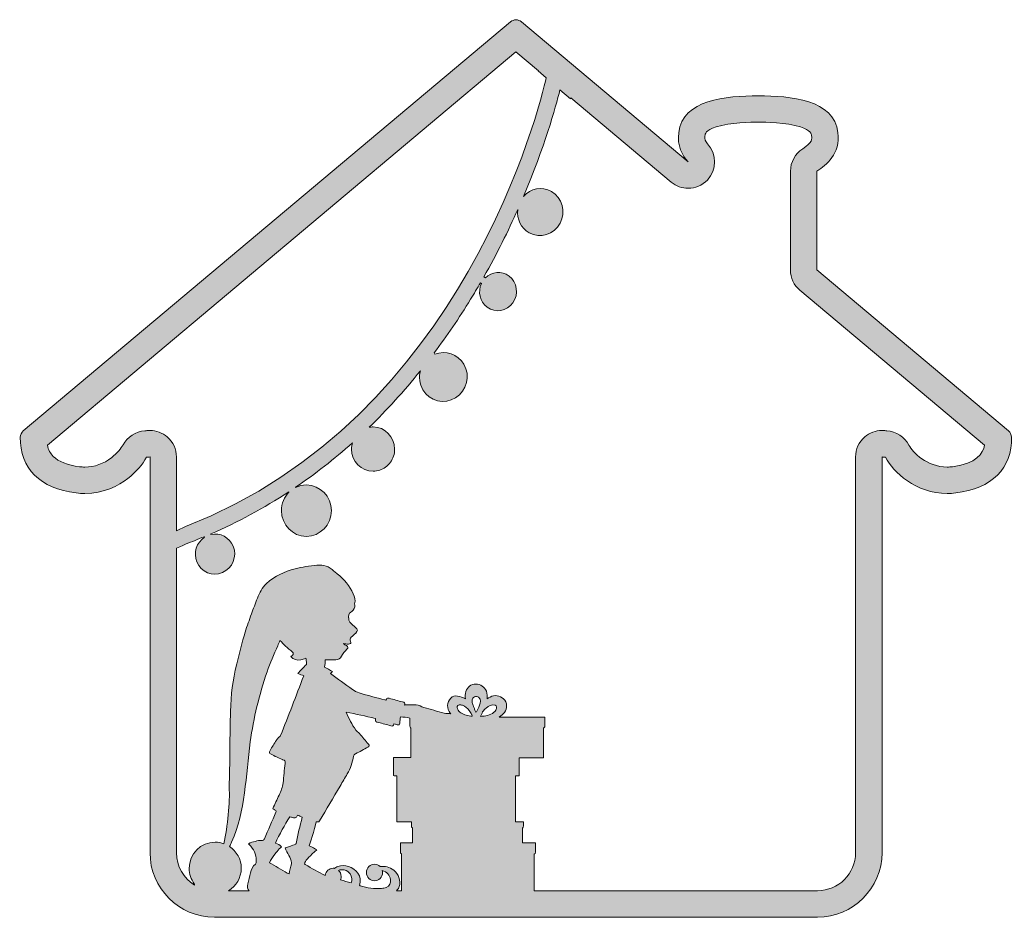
# Model space of a CAD drawing. Header units: millimetres. Extents: x -179 to 704, y -319 to -8.
# Drawn here: x 538.2 to 704.2, y -158.2 to -8.2 of the extents above; entities that cross this region are included whole.
import ezdxf

# ---------------------------------------------------------------- set-up
doc = ezdxf.new("R2010")
doc.units = ezdxf.units.MM
doc.header["$MEASUREMENT"] = 0
doc.layers.add('Layer 6', color=7, linetype='Continuous')

msp = doc.modelspace()

# ---------------------------------------------------------------- hatches: boundary and pattern name
at = {"layer": 'Layer 6'}
h = msp.add_hatch(color=4, dxfattribs=at)
h.dxf.hatch_style = 2
edge = h.paths.add_edge_path()
edge.add_spline(control_points=[(704.07, -77.97), (704.06, -77.56), (703.88, -77.18), (703.57, -76.92), (703.57, -76.92), (671.53, -50.02), (671.53, -50.02), (671.53, -50.02), (671.53, -33.5), (671.53, -33.5), (673.14, -32.47), (675.46, -30.59), (675.04, -27.07), (674.39, -21.55), (667.13, -20.91), (661.72, -20.91), (656.32, -20.91), (649.06, -21.55), (648.41, -27.07), (648.15, -29.27), (648.96, -30.84), (650, -31.95), (650, -31.95), (622.1, -8.54), (622.1, -8.54), (621.83, -8.32), (621.51, -8.21), (621.19, -8.21), (620.87, -8.21), (620.54, -8.32), (620.28, -8.54), (620.28, -8.54), (538.79, -76.92), (538.79, -76.92), (538.48, -77.18), (538.3, -77.57), (538.29, -77.98), (538.21, -83.17), (541.61, -86.57), (547.63, -87.3), (548.13, -87.36), (548.62, -87.39), (549.09, -87.39), (552.27, -87.39), (554.71, -86.08), (556.26, -84.89), (557.6, -83.86), (558.76, -82.51), (559.38, -81.34), (559.58, -81.33), (559.78, -81.3), (559.98, -81.27), (559.98, -81.27), (559.98, -147.44), (559.98, -147.44), (559.98, -153.38), (564.81, -158.21), (570.74, -158.21), (570.74, -158.21), (572.12, -158.21), (572.12, -158.21), (572.12, -158.21), (670.26, -158.21), (670.26, -158.21), (670.26, -158.21), (671.63, -158.21), (671.63, -158.21), (677.58, -158.21), (682.42, -153.38), (682.42, -147.44), (682.42, -147.44), (682.42, -81.28), (682.42, -81.28), (682.61, -81.31), (682.8, -81.33), (683, -81.34), (684.28, -83.81), (688.09, -87.39), (693.31, -87.39), (693.31, -87.39), (693.31, -87.39), (693.31, -87.39), (693.78, -87.39), (694.26, -87.36), (694.75, -87.3), (700.79, -86.57), (704.19, -83.17), (704.07, -77.97)], knot_values=[0, 0, 0, 0, 1, 1, 1, 2, 2, 2, 3, 3, 3, 4, 4, 4, 5, 5, 5, 6, 6, 6, 7, 7, 7, 8, 8, 8, 9, 9, 9, 10, 10, 10, 11, 11, 11, 12, 12, 12, 13, 13, 13, 14, 14, 14, 15, 15, 15, 16, 16, 16, 17, 17, 17, 18, 18, 18, 19, 19, 19, 20, 20, 20, 21, 21, 21, 22, 22, 22, 23, 23, 23, 24, 24, 24, 25, 25, 25, 26, 26, 26, 27, 27, 27, 28, 28, 28, 29, 29, 29, 29], degree=3, periodic=1)
edge = h.paths.add_edge_path()
edge.add_spline(control_points=[(559.31, -76.9), (559.25, -76.91), (559.19, -76.92), (559.14, -76.92), (557.58, -77.01), (556.19, -77.9), (555.47, -79.28), (555.19, -79.8), (554.48, -80.68), (553.57, -81.38), (552.19, -82.43), (550.69, -82.97), (549.09, -82.97), (548.79, -82.97), (548.48, -82.95), (548.16, -82.91), (546.2, -82.67), (544.69, -82.08), (543.8, -81.18), (543.3, -80.69), (542.97, -80.07), (542.82, -79.31), (542.82, -79.31), (621.19, -13.55), (621.19, -13.55), (621.19, -13.55), (624.95, -16.71), (624.95, -16.71), (624.94, -16.73), (624.93, -16.74), (624.91, -16.76), (624.91, -16.76), (626.25, -17.92), (626.25, -17.92), (625.29, -22.2), (612.53, -74.87), (565.94, -92.91), (565.94, -92.91), (565.24, -93.24), (564.4, -93.61), (564.4, -93.61), (564.4, -81.27), (564.4, -81.27), (564.4, -79.99), (563.84, -78.76), (562.86, -77.92), (562.05, -77.23), (561.03, -76.85), (559.98, -76.85), (559.76, -76.85), (559.53, -76.87), (559.31, -76.9)], knot_values=[0, 0, 0, 0, 1, 1, 1, 2, 2, 2, 3, 3, 3, 4, 4, 4, 5, 5, 5, 6, 6, 6, 7, 7, 7, 8, 8, 8, 9, 9, 9, 10, 10, 10, 11, 11, 11, 12, 12, 12, 13, 13, 13, 14, 14, 14, 15, 15, 15, 16, 16, 16, 17, 17, 17, 17], degree=3, periodic=1)
edge = h.paths.add_edge_path()
edge.add_spline(control_points=[(573.28, -146.41), (573.39, -146.18), (573.5, -145.94), (573.62, -145.68), (575.94, -140.51), (576, -134.5), (576.76, -128.93), (577.31, -124.9), (578.23, -121.03), (579.57, -117.21), (580.08, -115.72), (580.74, -114.28), (581.34, -112.83), (581.45, -112.55), (581.58, -112.28), (581.72, -111.96), (582.05, -112.3), (582.33, -112.62), (582.64, -112.9), (583.02, -113.25), (583.42, -113.57), (583.82, -113.89), (583.97, -114.02), (583.99, -114.26), (583.84, -114.43), (583.79, -114.48), (583.74, -114.52), (583.68, -114.56), (583.64, -114.59), (583.59, -114.62), (583.52, -114.65), (584, -115.15), (584.56, -115.33), (585.19, -115.21), (585.48, -115.16), (585.77, -115.04), (586.06, -114.92), (586.08, -115.12), (586.11, -115.31), (586.13, -115.51), (586.13, -115.65), (586.13, -115.78), (586.13, -115.91), (586.13, -115.93), (586.13, -115.96), (586.13, -115.98), (585.64, -116.49), (585.17, -116.97), (584.68, -117.48), (585.07, -117.62), (585.4, -117.75), (585.69, -117.86), (585.04, -119.56), (584.4, -121.25), (583.75, -122.93), (583.12, -124.57), (582.47, -126.2), (581.82, -127.82), (581.75, -127.99), (581.57, -128.11), (581.44, -128.26), (581.33, -128.38), (581.21, -128.5), (581.12, -128.64), (580.76, -129.21), (580.4, -129.78), (580.06, -130.36), (579.88, -130.68), (579.9, -130.81), (580.23, -130.98), (580.83, -131.31), (581.45, -131.58), (582.07, -131.87), (582.1, -131.89), (582.13, -131.88), (582.15, -131.89), (582.6, -132.04), (582.61, -132.04), (582.56, -132.51), (582.46, -133.6), (582.36, -134.69), (582.24, -135.78), (582.17, -136.5), (581.86, -137.15), (581.57, -137.81), (581.23, -138.56), (580.87, -139.31), (580.51, -140.08), (580.66, -140.17), (580.79, -140.27), (580.93, -140.34), (581.1, -140.42), (581.13, -140.52), (581.05, -140.69), (580.4, -142.16), (579.75, -143.62), (579.11, -145.1), (579.02, -145.32), (578.9, -145.39), (578.67, -145.39), (578.3, -145.39), (577.94, -145.44), (577.61, -145.54), (577.2, -145.62), (576.81, -145.75), (576.45, -145.95), (576.47, -145.97), (576.5, -146), (576.52, -146.02), (576.52, -146.02), (576.51, -146.02), (576.51, -146.03), (576.62, -146.14), (576.74, -146.25), (576.85, -146.37), (577.48, -147.12), (577.82, -148.12), (577.76, -149.11), (577.76, -149.13), (577.75, -149.14), (577.74, -149.16), (577.71, -149.23), (577.67, -149.31), (577.61, -149.34), (577.07, -149.68), (576.94, -150.27), (576.78, -150.81), (576.61, -151.42), (576.48, -152.03), (576.35, -152.65), (576.25, -153.08), (576.28, -153.58), (576.55, -153.79), (576.55, -153.79), (573.1, -153.79), (573.1, -153.79), (574.38, -153.03), (575.24, -151.64), (575.24, -150.04), (575.24, -148.52), (574.46, -147.18), (573.28, -146.41)], knot_values=[0, 0, 0, 0, 1, 1, 1, 2, 2, 2, 3, 3, 3, 4, 4, 4, 5, 5, 5, 6, 6, 6, 7, 7, 7, 8, 8, 8, 9, 9, 9, 10, 10, 10, 11, 11, 11, 12, 12, 12, 13, 13, 13, 14, 14, 14, 15, 15, 15, 16, 16, 16, 17, 17, 17, 18, 18, 18, 19, 19, 19, 20, 20, 20, 21, 21, 21, 22, 22, 22, 23, 23, 23, 24, 24, 24, 25, 25, 25, 26, 26, 26, 27, 27, 27, 28, 28, 28, 29, 29, 29, 30, 30, 30, 31, 31, 31, 32, 32, 32, 33, 33, 33, 34, 34, 34, 35, 35, 35, 36, 36, 36, 37, 37, 37, 38, 38, 38, 39, 39, 39, 40, 40, 40, 41, 41, 41, 42, 42, 42, 43, 43, 43, 44, 44, 44, 45, 45, 45, 46, 46, 46, 47, 47, 47, 47], degree=3, periodic=1)
edge = h.paths.add_edge_path()
edge.add_spline(control_points=[(586.61, -146.27), (586.64, -146.19), (587.55, -143.55), (587.78, -142.26), (587.85, -142.27), (587.92, -142.28), (587.99, -142.3), (588.15, -142.33), (588.25, -142.28), (588.34, -142.12), (589.48, -140.17), (590.63, -138.23), (591.78, -136.29), (592.18, -135.62), (592.58, -134.95), (592.97, -134.27), (593.51, -133.36), (593.83, -132.36), (594.03, -131.32), (594.07, -131.1), (594.17, -131), (594.36, -130.9), (595.06, -130.55), (595.75, -130.17), (596.44, -129.78), (596.71, -129.63), (596.71, -129.55), (596.5, -129.3), (596.01, -128.7), (595.52, -128.09), (595.02, -127.5), (594.84, -127.29), (594.57, -127.15), (594.4, -126.93), (593.73, -126.02), (593.24, -124.99), (592.8, -123.92), (594.42, -124.27), (596.03, -124.63), (597.65, -124.98), (597.66, -125), (597.67, -125.02), (597.67, -125.03), (597.69, -125.57), (597.69, -125.56), (598.19, -125.68), (598.89, -125.85), (599.58, -126.04), (600.28, -126.22), (600.63, -126.32), (600.67, -126.3), (600.76, -125.9), (600.95, -125.95), (601.14, -125.99), (601.33, -126.05), (601.65, -126.14), (601.69, -126.1), (601.74, -125.78), (601.8, -125.31), (601.82, -125.2), (601.89, -124.7), (602.38, -124.89), (602.9, -124.72), (603.42, -124.93), (603.42, -125.34), (603.41, -125.81), (603.42, -126.28), (603.43, -126.37), (603.51, -126.45), (603.56, -126.54), (603.58, -126.59), (603.62, -126.65), (603.62, -126.71), (603.62, -128.29), (603.62, -129.87), (603.62, -131.45), (603.62, -131.47), (603.61, -131.48), (603.59, -131.54), (603.59, -131.54), (600.69, -131.54), (600.69, -131.54), (600.69, -131.54), (600.69, -134.56), (600.69, -134.56), (600.88, -134.57), (601.06, -134.59), (601.27, -134.6), (601.27, -134.6), (601.27, -142.29), (601.27, -142.29), (601.27, -142.29), (603.7, -142.29), (603.7, -142.29), (603.7, -142.47), (603.7, -142.62), (603.71, -142.77), (603.72, -142.95), (603.61, -143.18), (603.86, -143.28), (603.88, -143.29), (603.89, -143.36), (603.89, -143.39), (603.89, -144.18), (603.89, -144.97), (603.89, -145.79), (603.89, -145.79), (601.87, -145.79), (601.87, -145.79), (601.87, -146.24), (601.86, -146.67), (601.87, -147.1), (601.88, -147.28), (601.76, -147.52), (602.05, -147.62), (602.08, -147.63), (602.07, -147.8), (602.07, -147.9), (602.07, -149.81), (602.07, -151.73), (602.07, -153.64), (602.07, -153.64), (602.07, -153.79), (602.07, -153.79), (602.07, -153.79), (601.2, -153.79), (601.2, -153.79), (601.41, -153.61), (601.57, -153.38), (601.67, -153.09), (601.99, -152.16), (601.53, -150.97), (600.76, -150.36), (600.05, -149.81), (599.32, -149.68), (598.46, -149.76), (598.22, -149.52), (597.89, -149.37), (597.53, -149.37), (596.79, -149.37), (596.19, -149.98), (596.19, -150.75), (596.19, -151.51), (596.79, -152.13), (597.53, -152.13), (598.27, -152.13), (598.87, -151.51), (598.87, -150.75), (598.87, -150.63), (598.86, -150.52), (598.83, -150.42), (599.58, -150.68), (600.12, -151.19), (600.22, -151.9), (600.32, -152.54), (600.08, -153), (599.48, -153.23), (599.23, -153.32), (598.97, -153.39), (598.71, -153.41), (597.48, -153.52), (596.29, -153.37), (595.13, -152.97), (595.09, -152.96), (595.06, -152.94), (595.02, -152.93), (595.55, -151.34), (594.41, -150.14), (593.19, -149.72), (592.6, -149.52), (591.99, -149.55), (591.38, -149.76), (591.16, -149.84), (590.99, -149.94), (590.86, -150.07), (590.78, -150.05), (590.7, -150.04), (590.61, -150.04), (589.94, -150.04), (589.38, -150.56), (589.29, -151.23), (588.12, -150.73), (587.03, -150.06), (585.95, -149.39), (585.91, -149.37), (585.87, -149.34), (585.84, -149.31), (585.85, -149.23), (585.86, -149.15), (585.88, -149.07), (586.06, -148.61), (586.76, -147.95), (587.89, -146.96), (587.81, -146.91), (586.83, -146.36), (586.61, -146.27)], knot_values=[0, 0, 0, 0, 1, 1, 1, 2, 2, 2, 3, 3, 3, 4, 4, 4, 5, 5, 5, 6, 6, 6, 7, 7, 7, 8, 8, 8, 9, 9, 9, 10, 10, 10, 11, 11, 11, 12, 12, 12, 13, 13, 13, 14, 14, 14, 15, 15, 15, 16, 16, 16, 17, 17, 17, 18, 18, 18, 19, 19, 19, 20, 20, 20, 21, 21, 21, 22, 22, 22, 23, 23, 23, 24, 24, 24, 25, 25, 25, 26, 26, 26, 27, 27, 27, 28, 28, 28, 29, 29, 29, 30, 30, 30, 31, 31, 31, 32, 32, 32, 33, 33, 33, 34, 34, 34, 35, 35, 35, 36, 36, 36, 37, 37, 37, 38, 38, 38, 39, 39, 39, 40, 40, 40, 41, 41, 41, 42, 42, 42, 43, 43, 43, 44, 44, 44, 45, 45, 45, 46, 46, 46, 47, 47, 47, 48, 48, 48, 49, 49, 49, 50, 50, 50, 51, 51, 51, 52, 52, 52, 53, 53, 53, 54, 54, 54, 55, 55, 55, 56, 56, 56, 57, 57, 57, 58, 58, 58, 59, 59, 59, 60, 60, 60, 61, 61, 61, 62, 62, 62, 63, 63, 63, 64, 64, 64, 65, 65, 65, 65], degree=3, periodic=1)
edge = h.paths.add_edge_path()
edge.add_spline(control_points=[(613.88, -124.64), (613.2, -124.57), (612.55, -124.44), (611.98, -124.06), (611.75, -123.91), (611.55, -123.66), (611.42, -123.41), (611.26, -123.12), (611.4, -122.81), (611.67, -122.72), (611.85, -122.71), (612.06, -122.74), (612.24, -122.8), (612.69, -122.95), (613.05, -123.31), (613.35, -123.67), (613.51, -123.87), (613.65, -124.09), (613.78, -124.32), (613.8, -124.34), (613.81, -124.37), (613.83, -124.4), (613.85, -124.48), (613.86, -124.56), (613.88, -124.64)], knot_values=[0, 0, 0, 0, 1, 1, 1, 2, 2, 2, 3, 3, 3, 4, 4, 4, 5, 5, 5, 6, 6, 6, 7, 7, 7, 8, 8, 8, 8], degree=3, periodic=1)
edge = h.paths.add_edge_path()
edge.add_spline(control_points=[(613.92, -121.74), (614.01, -121.55), (614.19, -121.38), (614.41, -121.33), (614.53, -121.31), (614.67, -121.32), (614.79, -121.37), (614.98, -121.44), (615.11, -121.6), (615.18, -121.78), (615.34, -122.21), (615.15, -122.72), (614.98, -123.12), (614.92, -123.28), (614.84, -123.43), (614.76, -123.57), (614.7, -123.68), (614.61, -123.9), (614.49, -123.96), (614.43, -123.9), (614.42, -123.8), (614.39, -123.73), (614.35, -123.64), (614.32, -123.55), (614.28, -123.46), (614.22, -123.31), (614.16, -123.16), (614.09, -123.01), (614.09, -122.99), (614.08, -122.97), (614.07, -122.95), (613.99, -122.76), (613.91, -122.56), (613.87, -122.36), (613.83, -122.15), (613.83, -121.93), (613.92, -121.74)], knot_values=[0, 0, 0, 0, 1, 1, 1, 2, 2, 2, 3, 3, 3, 4, 4, 4, 5, 5, 5, 6, 6, 6, 7, 7, 7, 8, 8, 8, 9, 9, 9, 10, 10, 10, 11, 11, 11, 12, 12, 12, 12], degree=3, periodic=1)
edge = h.paths.add_edge_path()
edge.add_spline(control_points=[(615.24, -124.67), (615.32, -124.66), (615.29, -124.56), (615.42, -124.32), (615.49, -124.19), (615.54, -124.04), (615.62, -123.91), (615.78, -123.66), (615.98, -123.44), (616.2, -123.25), (616.56, -122.96), (617.21, -122.57), (617.69, -122.77), (617.98, -122.89), (618.03, -123.25), (617.88, -123.51), (617.78, -123.68), (617.65, -123.85), (617.5, -123.97), (616.83, -124.48), (616.06, -124.6), (615.24, -124.67)], knot_values=[0, 0, 0, 0, 1, 1, 1, 2, 2, 2, 3, 3, 3, 4, 4, 4, 5, 5, 5, 6, 6, 6, 7, 7, 7, 7], degree=3, periodic=1)
edge = h.paths.add_edge_path()
edge.add_spline(control_points=[(580.95, -145.83), (581.66, -144.34), (582.45, -142.81), (583.39, -141.43), (583.47, -141.46), (583.56, -141.49), (583.65, -141.52), (584.1, -141.67), (584.52, -141.78), (584.67, -141.15), (584.94, -141.28), (585.19, -141.39), (585.45, -141.51), (585.03, -142.95), (584.73, -144.44), (584.4, -145.9), (584.39, -145.95), (584.38, -145.99), (584.37, -146.04), (584.02, -146.11), (583.69, -146.22), (583.36, -146.38), (583.1, -146.46), (582.85, -146.55), (582.6, -146.65), (582.89, -147.51), (583.54, -148.24), (583.67, -149.14), (583.66, -149.19), (583.65, -149.24), (583.64, -149.29), (583.5, -149.86), (583.3, -150.42), (583.24, -150.99), (583.13, -150.94), (583.03, -150.9), (582.94, -150.85), (581.94, -150.27), (580.94, -149.69), (579.94, -149.11), (580.23, -148.63), (580.51, -148.15), (580.85, -147.71), (580.94, -147.59), (581.89, -146.4), (581.99, -146.47), (581.7, -146.17), (581.34, -145.97), (580.95, -145.83)], knot_values=[0, 0, 0, 0, 1, 1, 1, 2, 2, 2, 3, 3, 3, 4, 4, 4, 5, 5, 5, 6, 6, 6, 7, 7, 7, 8, 8, 8, 9, 9, 9, 10, 10, 10, 11, 11, 11, 12, 12, 12, 13, 13, 13, 14, 14, 14, 15, 15, 15, 16, 16, 16, 16], degree=3, periodic=1)
edge = h.paths.add_edge_path()
edge.add_spline(control_points=[(591.5, -150.39), (591.72, -150.29), (592.22, -150.27), (592.43, -150.32), (592.95, -150.44), (593.2, -150.61), (593.45, -150.99), (593.75, -151.44), (593.86, -152.09), (593.64, -152.49), (593.05, -152.32), (592.45, -152.14), (591.85, -151.96), (591.92, -151.8), (591.96, -151.61), (591.96, -151.42), (591.96, -150.94), (591.74, -150.61), (591.5, -150.39)], knot_values=[0, 0, 0, 0, 1, 1, 1, 2, 2, 2, 3, 3, 3, 4, 4, 4, 5, 5, 5, 6, 6, 6, 6], degree=3, periodic=1)
edge = h.paths.add_edge_path()
edge.add_spline(control_points=[(694.2, -82.91), (693.91, -82.95), (693.61, -82.97), (693.31, -82.97), (689.92, -82.97), (687.54, -80.5), (686.92, -79.3), (686.2, -77.91), (684.79, -77), (683.23, -76.92), (683.17, -76.92), (683.11, -76.91), (683.06, -76.91), (682.84, -76.87), (682.63, -76.86), (682.42, -76.86), (681.36, -76.86), (680.33, -77.24), (679.53, -77.93), (678.55, -78.77), (677.99, -79.99), (677.99, -81.28), (677.99, -81.28), (677.99, -147.44), (677.99, -147.44), (677.99, -150.94), (675.14, -153.79), (671.63, -153.79), (671.63, -153.79), (668.44, -153.79), (668.44, -153.79), (668.44, -153.79), (668.44, -153.79), (668.44, -153.79), (668.44, -153.79), (624.23, -153.79), (624.23, -153.79), (624.23, -153.74), (624.23, -153.68), (624.23, -153.63), (624.23, -151.71), (624.23, -149.78), (624.23, -147.86), (624.23, -147.74), (624.17, -147.57), (624.39, -147.55), (624.41, -147.55), (624.44, -147.47), (624.44, -147.43), (624.44, -146.9), (624.44, -146.37), (624.44, -145.81), (624.44, -145.81), (622.27, -145.81), (622.27, -145.81), (622.27, -145.81), (622.27, -143.35), (622.27, -143.35), (622.57, -143.1), (622.43, -142.76), (622.46, -142.45), (622.46, -142.41), (622.45, -142.37), (622.44, -142.3), (622.44, -142.3), (621.14, -142.3), (621.14, -142.3), (621.14, -142.3), (621.14, -134.58), (621.14, -134.58), (621.14, -134.58), (621.73, -134.58), (621.73, -134.58), (621.73, -134.58), (621.73, -131.56), (621.73, -131.56), (621.73, -131.56), (625.77, -131.56), (625.77, -131.56), (625.77, -131.56), (625.77, -131.22), (625.77, -131.22), (625.77, -129.75), (625.77, -128.28), (625.78, -126.81), (625.78, -126.69), (625.72, -126.54), (625.92, -126.51), (625.95, -126.51), (626, -126.43), (626, -126.38), (626, -125.85), (626, -125.32), (626, -124.76), (626, -124.76), (618.4, -124.76), (618.4, -124.76), (618.55, -124.66), (618.7, -124.56), (618.84, -124.44), (619.5, -123.9), (619.86, -123.06), (619.47, -122.23), (619.11, -121.46), (618.24, -121.07), (617.44, -121.2), (617.04, -121.27), (616.7, -121.52), (616.36, -121.73), (616.43, -121.3), (616.4, -120.86), (616.24, -120.44), (615.97, -119.7), (615.22, -119.27), (614.48, -119.25), (613.67, -119.24), (613.06, -119.72), (612.82, -120.51), (612.69, -120.9), (612.67, -121.31), (612.74, -121.72), (612.33, -121.48), (611.89, -121.31), (611.44, -121.25), (611, -121.19), (610.58, -121.27), (610.28, -121.61), (609.96, -121.96), (609.74, -122.35), (609.75, -122.84), (609.77, -123.29), (609.88, -123.79), (610.19, -124.12), (610.21, -124.15), (610.24, -124.17), (610.27, -124.2), (609.9, -124.19), (609.53, -124.18), (609.17, -124.09), (608.04, -123.82), (606.92, -123.47), (605.8, -123.14), (605.35, -123.01), (604.93, -122.78), (604.48, -122.73), (603.9, -122.66), (603.32, -122.73), (602.73, -122.73), (602.68, -122.74), (602.62, -122.75), (602.57, -122.76), (602.57, -122.62), (602.62, -122.46), (602.56, -122.38), (602.5, -122.3), (602.35, -122.27), (602.23, -122.24), (601.48, -122.03), (600.73, -121.83), (599.98, -121.62), (599.77, -121.56), (599.63, -121.57), (599.54, -121.79), (599.49, -121.93), (599.42, -121.95), (599.27, -121.91), (597.83, -121.52), (596.38, -121.15), (594.95, -120.73), (594.56, -120.62), (594.18, -120.37), (593.84, -120.13), (592.6, -119.26), (591.38, -118.36), (590.15, -117.47), (590.26, -117.38), (590.37, -117.28), (590.51, -117.16), (590.06, -116.91), (589.62, -116.66), (589.19, -116.41), (589.19, -116.4), (589.19, -116.39), (589.19, -116.38), (589.24, -115.98), (589.28, -115.59), (589.3, -115.19), (589.9, -115.19), (590.49, -115.19), (591.08, -115.2), (591.55, -115.21), (591.78, -115.01), (592, -114.59), (592.22, -114.16), (592.59, -113.8), (592.91, -113.42), (593.16, -113.12), (593.15, -113.01), (592.82, -112.81), (592.67, -112.72), (592.51, -112.63), (592.37, -112.48), (592.49, -112.5), (592.61, -112.54), (592.73, -112.55), (592.93, -112.56), (593.13, -112.57), (593.32, -112.53), (593.63, -112.47), (593.65, -112.4), (593.52, -112.09), (593.42, -111.85), (593.43, -111.62), (593.64, -111.42), (593.89, -111.19), (594.14, -110.96), (594.38, -110.72), (594.77, -110.31), (594.76, -110.14), (594.33, -109.77), (594.03, -109.51), (593.73, -109.25), (593.46, -108.96), (593.35, -108.86), (593.29, -108.7), (593.24, -108.55), (593.21, -108.46), (593.25, -108.35), (593.26, -108.21), (593.26, -108.21), (593.18, -108.19), (593.17, -108.15), (593.08, -107.93), (593.31, -107.37), (593.52, -107.26), (593.89, -107.06), (594.15, -106.75), (594.26, -106.33), (594.29, -106.23), (594.24, -106.1), (594.23, -105.98), (594.22, -105.92), (594.17, -105.85), (594.19, -105.81), (594.41, -105.22), (594.19, -104.7), (593.98, -104.18), (593.4, -102.8), (592.47, -101.71), (591.31, -100.81), (591.12, -100.67), (590.93, -100.51), (590.75, -100.35), (589.93, -99.59), (589.02, -99.23), (587.88, -99.39), (586.67, -99.56), (585.44, -99.64), (584.24, -99.98), (582.49, -100.47), (580.83, -101.15), (579.47, -102.45), (578.75, -103.13), (578.3, -103.98), (577.94, -104.89), (577.59, -105.76), (577.27, -106.64), (576.95, -107.53), (576.59, -108.53), (576.2, -109.53), (575.91, -110.55), (575.4, -112.31), (574.92, -114.09), (574.48, -115.87), (573.77, -118.74), (573.55, -120.92), (573.44, -123.86), (573.32, -127.43), (573.35, -132.86), (573.22, -136.43), (573.41, -139.04), (572.94, -143.06), (572.35, -145.94), (571.89, -145.78), (571.4, -145.68), (570.89, -145.68), (568.48, -145.68), (566.53, -147.64), (566.53, -150.04), (566.53, -151.01), (566.85, -151.9), (567.38, -152.62), (567.39, -152.65), (567.39, -152.68), (567.4, -152.71), (567.41, -152.76), (567.42, -152.8), (567.43, -152.85), (565.62, -151.73), (564.4, -149.73), (564.4, -147.44), (564.4, -147.44), (564.4, -96.55), (564.4, -96.55), (565.2, -96.22), (565.94, -95.85), (565.94, -95.85), (566.99, -95.46), (568.03, -95.04), (569.05, -94.61), (569.05, -94.61), (569.09, -94.71), (569.09, -94.71), (567.77, -95.58), (567.2, -97.3), (567.81, -98.82), (568.5, -100.53), (570.42, -101.33), (572.1, -100.61), (573.78, -99.89), (574.59, -97.93), (573.9, -96.22), (573.29, -94.71), (571.7, -93.91), (570.17, -94.26), (570.17, -94.26), (570.13, -94.16), (570.13, -94.16), (574.68, -92.18), (579.03, -89.84), (583.18, -87.12), (583.18, -87.12), (583.22, -87.19), (583.22, -87.19), (582.44, -87.97), (581.96, -89.06), (581.96, -90.26), (581.96, -92.63), (583.83, -94.56), (586.13, -94.56), (588.44, -94.56), (590.31, -92.63), (590.31, -90.26), (590.31, -87.89), (588.44, -85.97), (586.13, -85.97), (585.49, -85.97), (584.88, -86.12), (584.34, -86.39), (584.34, -86.39), (584.32, -86.36), (584.32, -86.36), (587.62, -84.12), (590.8, -81.64), (593.84, -78.92), (593.74, -79.25), (593.69, -79.6), (593.69, -79.97), (593.69, -82.01), (595.3, -83.67), (597.29, -83.67), (598.07, -83.67), (598.79, -83.41), (599.38, -82.98), (599.71, -82.75), (599.99, -82.47), (600.2, -82.15), (600.64, -81.54), (600.9, -80.78), (600.9, -79.97), (600.9, -77.92), (599.28, -76.26), (597.29, -76.26), (597.06, -76.26), (596.83, -76.29), (596.61, -76.33), (599.62, -73.42), (602.48, -70.28), (605.2, -66.89), (604.93, -67.92), (605.04, -69.06), (605.62, -70.05), (606.75, -71.97), (609.2, -72.57), (611.1, -71.39), (612.99, -70.21), (613.61, -67.7), (612.48, -65.78), (611.47, -64.07), (609.42, -63.41), (607.64, -64.12), (607.64, -64.12), (607.52, -63.9), (607.52, -63.9), (609.64, -61.06), (611.67, -58.07), (613.6, -54.92), (614.17, -53.99), (614.72, -53.06), (615.26, -52.15), (615.26, -52.15), (615.42, -52.27), (615.42, -52.27), (614.78, -53.64), (615.14, -55.32), (616.37, -56.24), (617.75, -57.26), (619.68, -56.93), (620.69, -55.49), (621.7, -54.06), (621.4, -52.07), (620.03, -51.04), (618.8, -50.13), (617.13, -50.3), (616.07, -51.36), (616.07, -51.36), (615.82, -51.17), (615.82, -51.17), (618.03, -47.27), (619.91, -43.47), (621.49, -39.93), (621.31, -41.47), (622.02, -43.02), (623.4, -43.8), (625.24, -44.84), (627.55, -44.13), (628.57, -42.22), (629.59, -40.32), (628.94, -37.93), (627.11, -36.89), (625.53, -36), (623.6, -36.4), (622.44, -37.74), (625.95, -29.51), (627.8, -22.89), (628.55, -19.9), (628.55, -19.9), (630.31, -21.42), (630.31, -21.42), (630.33, -21.36), (630.35, -21.31), (630.36, -21.25), (630.36, -21.25), (647.16, -35.33), (647.16, -35.33), (647.98, -36.03), (648.99, -36.37), (650, -36.37), (651.17, -36.37), (652.34, -35.9), (653.21, -34.99), (654.82, -33.29), (654.82, -30.63), (653.22, -28.92), (652.83, -28.51), (652.73, -28.17), (652.8, -27.59), (652.83, -27.28), (652.9, -26.7), (654.67, -26.12), (657.05, -25.33), (660.57, -25.33), (661.72, -25.33), (662.88, -25.33), (666.4, -25.33), (668.78, -26.12), (670.55, -26.7), (670.62, -27.28), (670.65, -27.58), (670.72, -28.12), (670.79, -28.73), (669.15, -29.77), (667.88, -30.58), (667.11, -31.99), (667.11, -33.5), (667.11, -33.5), (667.11, -50.02), (667.11, -50.02), (667.11, -51.33), (667.68, -52.57), (668.68, -53.41), (668.68, -53.41), (699.57, -79.33), (699.57, -79.33), (699.3, -80.68), (698.24, -82.42), (694.2, -82.91)], knot_values=[0, 0, 0, 0, 1, 1, 1, 2, 2, 2, 3, 3, 3, 4, 4, 4, 5, 5, 5, 6, 6, 6, 7, 7, 7, 8, 8, 8, 9, 9, 9, 10, 10, 10, 11, 11, 11, 12, 12, 12, 13, 13, 13, 14, 14, 14, 15, 15, 15, 16, 16, 16, 17, 17, 17, 18, 18, 18, 19, 19, 19, 20, 20, 20, 21, 21, 21, 22, 22, 22, 23, 23, 23, 24, 24, 24, 25, 25, 25, 26, 26, 26, 27, 27, 27, 28, 28, 28, 29, 29, 29, 30, 30, 30, 31, 31, 31, 32, 32, 32, 33, 33, 33, 34, 34, 34, 35, 35, 35, 36, 36, 36, 37, 37, 37, 38, 38, 38, 39, 39, 39, 40, 40, 40, 41, 41, 41, 42, 42, 42, 43, 43, 43, 44, 44, 44, 45, 45, 45, 46, 46, 46, 47, 47, 47, 48, 48, 48, 49, 49, 49, 50, 50, 50, 51, 51, 51, 52, 52, 52, 53, 53, 53, 54, 54, 54, 55, 55, 55, 56, 56, 56, 57, 57, 57, 58, 58, 58, 59, 59, 59, 60, 60, 60, 61, 61, 61, 62, 62, 62, 63, 63, 63, 64, 64, 64, 65, 65, 65, 66, 66, 66, 67, 67, 67, 68, 68, 68, 69, 69, 69, 70, 70, 70, 71, 71, 71, 72, 72, 72, 73, 73, 73, 74, 74, 74, 75, 75, 75, 76, 76, 76, 77, 77, 77, 78, 78, 78, 79, 79, 79, 80, 80, 80, 81, 81, 81, 82, 82, 82, 83, 83, 83, 84, 84, 84, 85, 85, 85, 86, 86, 86, 87, 87, 87, 88, 88, 88, 89, 89, 89, 90, 90, 90, 91, 91, 91, 92, 92, 92, 93, 93, 93, 94, 94, 94, 95, 95, 95, 96, 96, 96, 97, 97, 97, 98, 98, 98, 99, 99, 99, 100, 100, 100, 101, 101, 101, 102, 102, 102, 103, 103, 103, 104, 104, 104, 105, 105, 105, 106, 106, 106, 107, 107, 107, 108, 108, 108, 109, 109, 109, 110, 110, 110, 111, 111, 111, 112, 112, 112, 113, 113, 113, 114, 114, 114, 115, 115, 115, 116, 116, 116, 117, 117, 117, 118, 118, 118, 119, 119, 119, 120, 120, 120, 121, 121, 121, 122, 122, 122, 123, 123, 123, 124, 124, 124, 125, 125, 125, 126, 126, 126, 127, 127, 127, 128, 128, 128, 129, 129, 129, 130, 130, 130, 131, 131, 131, 132, 132, 132, 133, 133, 133, 134, 134, 134, 135, 135, 135, 136, 136, 136, 137, 137, 137, 138, 138, 138, 139, 139, 139, 140, 140, 140, 141, 141, 141, 142, 142, 142, 143, 143, 143, 144, 144, 144, 145, 145, 145, 146, 146, 146, 147, 147, 147, 148, 148, 148, 149, 149, 149, 150, 150, 150, 151, 151, 151, 152, 152, 152, 153, 153, 153, 154, 154, 154, 155, 155, 155, 156, 156, 156, 157, 157, 157, 158, 158, 158, 159, 159, 159, 160, 160, 160, 161, 161, 161, 162, 162, 162, 162], degree=3, periodic=1)

# ---------------------------------------------------------------- linework, layer by layer
at = {"layer": 'Layer 6', "lineweight": 0}
for points, knots in [([(704.07, -77.97), (704.06, -77.56), (703.88, -77.18), (703.57, -76.92), (703.57, -76.92), (671.53, -50.02), (671.53, -50.02), (671.53, -50.02), (671.53, -33.5), (671.53, -33.5), (673.14, -32.47), (675.46, -30.59), (675.04, -27.07), (674.39, -21.55), (667.13, -20.91), (661.72, -20.91), (656.32, -20.91), (649.06, -21.55), (648.41, -27.07), (648.15, -29.27), (648.96, -30.84), (650, -31.95), (650, -31.95), (622.1, -8.54), (622.1, -8.54), (621.83, -8.32), (621.51, -8.21), (621.19, -8.21), (620.87, -8.21), (620.54, -8.32), (620.28, -8.54), (620.28, -8.54), (538.79, -76.92), (538.79, -76.92), (538.48, -77.18), (538.3, -77.57), (538.29, -77.98), (538.21, -83.17), (541.61, -86.57), (547.63, -87.3), (548.13, -87.36), (548.62, -87.39), (549.09, -87.39), (552.27, -87.39), (554.71, -86.08), (556.26, -84.89), (557.6, -83.86), (558.76, -82.51), (559.38, -81.34), (559.58, -81.33), (559.78, -81.3), (559.98, -81.27), (559.98, -81.27), (559.98, -147.44), (559.98, -147.44), (559.98, -153.38), (564.81, -158.21), (570.74, -158.21), (570.74, -158.21), (572.12, -158.21), (572.12, -158.21), (572.12, -158.21), (670.26, -158.21), (670.26, -158.21), (670.26, -158.21), (671.63, -158.21), (671.63, -158.21), (677.58, -158.21), (682.42, -153.38), (682.42, -147.44), (682.42, -147.44), (682.42, -81.28), (682.42, -81.28), (682.61, -81.31), (682.8, -81.33), (683, -81.34), (684.28, -83.81), (688.09, -87.39), (693.31, -87.39), (693.31, -87.39), (693.31, -87.39), (693.31, -87.39), (693.78, -87.39), (694.26, -87.36), (694.75, -87.3), (700.79, -86.57), (704.19, -83.17), (704.07, -77.97)], [0, 0, 0, 0, 1, 1, 1, 2, 2, 2, 3, 3, 3, 4, 4, 4, 5, 5, 5, 6, 6, 6, 7, 7, 7, 8, 8, 8, 9, 9, 9, 10, 10, 10, 11, 11, 11, 12, 12, 12, 13, 13, 13, 14, 14, 14, 15, 15, 15, 16, 16, 16, 17, 17, 17, 18, 18, 18, 19, 19, 19, 20, 20, 20, 21, 21, 21, 22, 22, 22, 23, 23, 23, 24, 24, 24, 25, 25, 25, 26, 26, 26, 27, 27, 27, 28, 28, 28, 29, 29, 29, 29]), ([(559.31, -76.9), (559.25, -76.91), (559.19, -76.92), (559.14, -76.92), (557.58, -77.01), (556.19, -77.9), (555.47, -79.28), (555.19, -79.8), (554.48, -80.68), (553.57, -81.38), (552.19, -82.43), (550.69, -82.97), (549.09, -82.97), (548.79, -82.97), (548.48, -82.95), (548.16, -82.91), (546.2, -82.67), (544.69, -82.08), (543.8, -81.18), (543.3, -80.69), (542.97, -80.07), (542.82, -79.31), (542.82, -79.31), (621.19, -13.55), (621.19, -13.55), (621.19, -13.55), (624.95, -16.71), (624.95, -16.71), (624.94, -16.73), (624.93, -16.74), (624.91, -16.76), (624.91, -16.76), (626.25, -17.92), (626.25, -17.92), (625.29, -22.2), (612.53, -74.87), (565.94, -92.91), (565.94, -92.91), (565.24, -93.24), (564.4, -93.61), (564.4, -93.61), (564.4, -81.27), (564.4, -81.27), (564.4, -79.99), (563.84, -78.76), (562.86, -77.92), (562.05, -77.23), (561.03, -76.85), (559.98, -76.85), (559.76, -76.85), (559.53, -76.87), (559.31, -76.9)], [0, 0, 0, 0, 1, 1, 1, 2, 2, 2, 3, 3, 3, 4, 4, 4, 5, 5, 5, 6, 6, 6, 7, 7, 7, 8, 8, 8, 9, 9, 9, 10, 10, 10, 11, 11, 11, 12, 12, 12, 13, 13, 13, 14, 14, 14, 15, 15, 15, 16, 16, 16, 17, 17, 17, 17]), ([(694.2, -82.91), (693.91, -82.95), (693.61, -82.97), (693.31, -82.97), (689.92, -82.97), (687.54, -80.5), (686.92, -79.3), (686.2, -77.91), (684.79, -77), (683.23, -76.92), (683.17, -76.92), (683.11, -76.91), (683.06, -76.91), (682.84, -76.87), (682.63, -76.86), (682.42, -76.86), (681.36, -76.86), (680.33, -77.24), (679.53, -77.93), (678.55, -78.77), (677.99, -79.99), (677.99, -81.28), (677.99, -81.28), (677.99, -147.44), (677.99, -147.44), (677.99, -150.94), (675.14, -153.79), (671.63, -153.79), (671.63, -153.79), (668.44, -153.79), (668.44, -153.79), (668.44, -153.79), (668.44, -153.79), (668.44, -153.79), (668.44, -153.79), (624.23, -153.79), (624.23, -153.79), (624.23, -153.74), (624.23, -153.68), (624.23, -153.63), (624.23, -151.71), (624.23, -149.78), (624.23, -147.86), (624.23, -147.74), (624.17, -147.57), (624.39, -147.55), (624.41, -147.55), (624.44, -147.47), (624.44, -147.43), (624.44, -146.9), (624.44, -146.37), (624.44, -145.81), (624.44, -145.81), (622.27, -145.81), (622.27, -145.81), (622.27, -145.81), (622.27, -143.35), (622.27, -143.35), (622.57, -143.1), (622.43, -142.76), (622.46, -142.45), (622.46, -142.41), (622.45, -142.37), (622.44, -142.3), (622.44, -142.3), (621.14, -142.3), (621.14, -142.3), (621.14, -142.3), (621.14, -134.58), (621.14, -134.58), (621.14, -134.58), (621.73, -134.58), (621.73, -134.58), (621.73, -134.58), (621.73, -131.56), (621.73, -131.56), (621.73, -131.56), (625.77, -131.56), (625.77, -131.56), (625.77, -131.56), (625.77, -131.22), (625.77, -131.22), (625.77, -129.75), (625.77, -128.28), (625.78, -126.81), (625.78, -126.69), (625.72, -126.54), (625.92, -126.51), (625.95, -126.51), (626, -126.43), (626, -126.38), (626, -125.85), (626, -125.32), (626, -124.76), (626, -124.76), (618.4, -124.76), (618.4, -124.76), (618.55, -124.66), (618.7, -124.56), (618.84, -124.44), (619.5, -123.9), (619.86, -123.06), (619.47, -122.23), (619.11, -121.46), (618.24, -121.07), (617.44, -121.2), (617.04, -121.27), (616.7, -121.52), (616.36, -121.73), (616.43, -121.3), (616.4, -120.86), (616.24, -120.44), (615.97, -119.7), (615.22, -119.27), (614.48, -119.25), (613.67, -119.24), (613.06, -119.72), (612.82, -120.51), (612.69, -120.9), (612.67, -121.31), (612.74, -121.72), (612.33, -121.48), (611.89, -121.31), (611.44, -121.25), (611, -121.19), (610.58, -121.27), (610.28, -121.61), (609.96, -121.96), (609.74, -122.35), (609.75, -122.84), (609.77, -123.29), (609.88, -123.79), (610.19, -124.12), (610.21, -124.15), (610.24, -124.17), (610.27, -124.2), (609.9, -124.19), (609.53, -124.18), (609.17, -124.09), (608.04, -123.82), (606.92, -123.47), (605.8, -123.14), (605.35, -123.01), (604.93, -122.78), (604.48, -122.73), (603.9, -122.66), (603.32, -122.73), (602.73, -122.73), (602.68, -122.74), (602.62, -122.75), (602.57, -122.76), (602.57, -122.62), (602.62, -122.46), (602.56, -122.38), (602.5, -122.3), (602.35, -122.27), (602.23, -122.24), (601.48, -122.03), (600.73, -121.83), (599.98, -121.62), (599.77, -121.56), (599.63, -121.57), (599.54, -121.79), (599.49, -121.93), (599.42, -121.95), (599.27, -121.91), (597.83, -121.52), (596.38, -121.15), (594.95, -120.73), (594.56, -120.62), (594.18, -120.37), (593.84, -120.13), (592.6, -119.26), (591.38, -118.36), (590.15, -117.47), (590.26, -117.38), (590.37, -117.28), (590.51, -117.16), (590.06, -116.91), (589.62, -116.66), (589.19, -116.41), (589.19, -116.4), (589.19, -116.39), (589.19, -116.38), (589.24, -115.98), (589.28, -115.59), (589.3, -115.19), (589.9, -115.19), (590.49, -115.19), (591.08, -115.2), (591.55, -115.21), (591.78, -115.01), (592, -114.59), (592.22, -114.16), (592.59, -113.8), (592.91, -113.42), (593.16, -113.12), (593.15, -113.01), (592.82, -112.81), (592.67, -112.72), (592.51, -112.63), (592.37, -112.48), (592.49, -112.5), (592.61, -112.54), (592.73, -112.55), (592.93, -112.56), (593.13, -112.57), (593.32, -112.53), (593.63, -112.47), (593.65, -112.4), (593.52, -112.09), (593.42, -111.85), (593.43, -111.62), (593.64, -111.42), (593.89, -111.19), (594.14, -110.96), (594.38, -110.72), (594.77, -110.31), (594.76, -110.14), (594.33, -109.77), (594.03, -109.51), (593.73, -109.25), (593.46, -108.96), (593.35, -108.86), (593.29, -108.7), (593.24, -108.55), (593.21, -108.46), (593.25, -108.35), (593.26, -108.21), (593.26, -108.21), (593.18, -108.19), (593.17, -108.15), (593.08, -107.93), (593.31, -107.37), (593.52, -107.26), (593.89, -107.06), (594.15, -106.75), (594.26, -106.33), (594.29, -106.23), (594.24, -106.1), (594.23, -105.98), (594.22, -105.92), (594.17, -105.85), (594.19, -105.81), (594.41, -105.22), (594.19, -104.7), (593.98, -104.18), (593.4, -102.8), (592.47, -101.71), (591.31, -100.81), (591.12, -100.67), (590.93, -100.51), (590.75, -100.35), (589.93, -99.59), (589.02, -99.23), (587.88, -99.39), (586.67, -99.56), (585.44, -99.64), (584.24, -99.98), (582.49, -100.47), (580.83, -101.15), (579.47, -102.45), (578.75, -103.13), (578.3, -103.98), (577.94, -104.89), (577.59, -105.76), (577.27, -106.64), (576.95, -107.53), (576.59, -108.53), (576.2, -109.53), (575.91, -110.55), (575.4, -112.31), (574.92, -114.09), (574.48, -115.87), (573.77, -118.74), (573.55, -120.92), (573.44, -123.86), (573.32, -127.43), (573.35, -132.86), (573.22, -136.43), (573.41, -139.04), (572.94, -143.06), (572.35, -145.94), (571.89, -145.78), (571.4, -145.68), (570.89, -145.68), (568.48, -145.68), (566.53, -147.64), (566.53, -150.04), (566.53, -151.01), (566.85, -151.9), (567.38, -152.62), (567.39, -152.65), (567.39, -152.68), (567.4, -152.71), (567.41, -152.76), (567.42, -152.8), (567.43, -152.85), (565.62, -151.73), (564.4, -149.73), (564.4, -147.44), (564.4, -147.44), (564.4, -96.55), (564.4, -96.55), (565.2, -96.22), (565.94, -95.85), (565.94, -95.85), (566.99, -95.46), (568.03, -95.04), (569.05, -94.61), (569.05, -94.61), (569.09, -94.71), (569.09, -94.71), (567.77, -95.58), (567.2, -97.3), (567.81, -98.82), (568.5, -100.53), (570.42, -101.33), (572.1, -100.61), (573.78, -99.89), (574.59, -97.93), (573.9, -96.22), (573.29, -94.71), (571.7, -93.91), (570.17, -94.26), (570.17, -94.26), (570.13, -94.16), (570.13, -94.16), (574.68, -92.18), (579.03, -89.84), (583.18, -87.12), (583.18, -87.12), (583.22, -87.19), (583.22, -87.19), (582.44, -87.97), (581.96, -89.06), (581.96, -90.26), (581.96, -92.63), (583.83, -94.56), (586.13, -94.56), (588.44, -94.56), (590.31, -92.63), (590.31, -90.26), (590.31, -87.89), (588.44, -85.97), (586.13, -85.97), (585.49, -85.97), (584.88, -86.12), (584.34, -86.39), (584.34, -86.39), (584.32, -86.36), (584.32, -86.36), (587.62, -84.12), (590.8, -81.64), (593.84, -78.92), (593.74, -79.25), (593.69, -79.6), (593.69, -79.97), (593.69, -82.01), (595.3, -83.67), (597.29, -83.67), (598.07, -83.67), (598.79, -83.41), (599.38, -82.98), (599.71, -82.75), (599.99, -82.47), (600.2, -82.15), (600.64, -81.54), (600.9, -80.78), (600.9, -79.97), (600.9, -77.92), (599.28, -76.26), (597.29, -76.26), (597.06, -76.26), (596.83, -76.29), (596.61, -76.33), (599.62, -73.42), (602.48, -70.28), (605.2, -66.89), (604.93, -67.92), (605.04, -69.06), (605.62, -70.05), (606.75, -71.97), (609.2, -72.57), (611.1, -71.39), (612.99, -70.21), (613.61, -67.7), (612.48, -65.78), (611.47, -64.07), (609.42, -63.41), (607.64, -64.12), (607.64, -64.12), (607.52, -63.9), (607.52, -63.9), (609.64, -61.06), (611.67, -58.07), (613.6, -54.92), (614.17, -53.99), (614.72, -53.06), (615.26, -52.15), (615.26, -52.15), (615.42, -52.27), (615.42, -52.27), (614.78, -53.64), (615.14, -55.32), (616.37, -56.24), (617.75, -57.26), (619.68, -56.93), (620.69, -55.49), (621.7, -54.06), (621.4, -52.07), (620.03, -51.04), (618.8, -50.13), (617.13, -50.3), (616.07, -51.36), (616.07, -51.36), (615.82, -51.17), (615.82, -51.17), (618.03, -47.27), (619.91, -43.47), (621.49, -39.93), (621.31, -41.47), (622.02, -43.02), (623.4, -43.8), (625.24, -44.84), (627.55, -44.13), (628.57, -42.22), (629.59, -40.32), (628.94, -37.93), (627.11, -36.89), (625.53, -36), (623.6, -36.4), (622.44, -37.74), (625.95, -29.51), (627.8, -22.89), (628.55, -19.9), (628.55, -19.9), (630.31, -21.42), (630.31, -21.42), (630.33, -21.36), (630.35, -21.31), (630.36, -21.25), (630.36, -21.25), (647.16, -35.33), (647.16, -35.33), (647.98, -36.03), (648.99, -36.37), (650, -36.37), (651.17, -36.37), (652.34, -35.9), (653.21, -34.99), (654.82, -33.29), (654.82, -30.63), (653.22, -28.92), (652.83, -28.51), (652.73, -28.17), (652.8, -27.59), (652.83, -27.28), (652.9, -26.7), (654.67, -26.12), (657.05, -25.33), (660.57, -25.33), (661.72, -25.33), (662.88, -25.33), (666.4, -25.33), (668.78, -26.12), (670.55, -26.7), (670.62, -27.28), (670.65, -27.58), (670.72, -28.12), (670.79, -28.73), (669.15, -29.77), (667.88, -30.58), (667.11, -31.99), (667.11, -33.5), (667.11, -33.5), (667.11, -50.02), (667.11, -50.02), (667.11, -51.33), (667.68, -52.57), (668.68, -53.41), (668.68, -53.41), (699.57, -79.33), (699.57, -79.33), (699.3, -80.68), (698.24, -82.42), (694.2, -82.91)], [0, 0, 0, 0, 1, 1, 1, 2, 2, 2, 3, 3, 3, 4, 4, 4, 5, 5, 5, 6, 6, 6, 7, 7, 7, 8, 8, 8, 9, 9, 9, 10, 10, 10, 11, 11, 11, 12, 12, 12, 13, 13, 13, 14, 14, 14, 15, 15, 15, 16, 16, 16, 17, 17, 17, 18, 18, 18, 19, 19, 19, 20, 20, 20, 21, 21, 21, 22, 22, 22, 23, 23, 23, 24, 24, 24, 25, 25, 25, 26, 26, 26, 27, 27, 27, 28, 28, 28, 29, 29, 29, 30, 30, 30, 31, 31, 31, 32, 32, 32, 33, 33, 33, 34, 34, 34, 35, 35, 35, 36, 36, 36, 37, 37, 37, 38, 38, 38, 39, 39, 39, 40, 40, 40, 41, 41, 41, 42, 42, 42, 43, 43, 43, 44, 44, 44, 45, 45, 45, 46, 46, 46, 47, 47, 47, 48, 48, 48, 49, 49, 49, 50, 50, 50, 51, 51, 51, 52, 52, 52, 53, 53, 53, 54, 54, 54, 55, 55, 55, 56, 56, 56, 57, 57, 57, 58, 58, 58, 59, 59, 59, 60, 60, 60, 61, 61, 61, 62, 62, 62, 63, 63, 63, 64, 64, 64, 65, 65, 65, 66, 66, 66, 67, 67, 67, 68, 68, 68, 69, 69, 69, 70, 70, 70, 71, 71, 71, 72, 72, 72, 73, 73, 73, 74, 74, 74, 75, 75, 75, 76, 76, 76, 77, 77, 77, 78, 78, 78, 79, 79, 79, 80, 80, 80, 81, 81, 81, 82, 82, 82, 83, 83, 83, 84, 84, 84, 85, 85, 85, 86, 86, 86, 87, 87, 87, 88, 88, 88, 89, 89, 89, 90, 90, 90, 91, 91, 91, 92, 92, 92, 93, 93, 93, 94, 94, 94, 95, 95, 95, 96, 96, 96, 97, 97, 97, 98, 98, 98, 99, 99, 99, 100, 100, 100, 101, 101, 101, 102, 102, 102, 103, 103, 103, 104, 104, 104, 105, 105, 105, 106, 106, 106, 107, 107, 107, 108, 108, 108, 109, 109, 109, 110, 110, 110, 111, 111, 111, 112, 112, 112, 113, 113, 113, 114, 114, 114, 115, 115, 115, 116, 116, 116, 117, 117, 117, 118, 118, 118, 119, 119, 119, 120, 120, 120, 121, 121, 121, 122, 122, 122, 123, 123, 123, 124, 124, 124, 125, 125, 125, 126, 126, 126, 127, 127, 127, 128, 128, 128, 129, 129, 129, 130, 130, 130, 131, 131, 131, 132, 132, 132, 133, 133, 133, 134, 134, 134, 135, 135, 135, 136, 136, 136, 137, 137, 137, 138, 138, 138, 139, 139, 139, 140, 140, 140, 141, 141, 141, 142, 142, 142, 143, 143, 143, 144, 144, 144, 145, 145, 145, 146, 146, 146, 147, 147, 147, 148, 148, 148, 149, 149, 149, 150, 150, 150, 151, 151, 151, 152, 152, 152, 153, 153, 153, 154, 154, 154, 155, 155, 155, 156, 156, 156, 157, 157, 157, 158, 158, 158, 159, 159, 159, 160, 160, 160, 161, 161, 161, 162, 162, 162, 162]), ([(573.28, -146.41), (573.39, -146.18), (573.5, -145.94), (573.62, -145.68), (575.94, -140.51), (576, -134.5), (576.76, -128.93), (577.31, -124.9), (578.23, -121.03), (579.57, -117.21), (580.08, -115.72), (580.74, -114.28), (581.34, -112.83), (581.45, -112.55), (581.58, -112.28), (581.72, -111.96), (582.05, -112.3), (582.33, -112.62), (582.64, -112.9), (583.02, -113.25), (583.42, -113.57), (583.82, -113.89), (583.97, -114.02), (583.99, -114.26), (583.84, -114.43), (583.79, -114.48), (583.74, -114.52), (583.68, -114.56), (583.64, -114.59), (583.59, -114.62), (583.52, -114.65), (584, -115.15), (584.56, -115.33), (585.19, -115.21), (585.48, -115.16), (585.77, -115.04), (586.06, -114.92), (586.08, -115.12), (586.11, -115.31), (586.13, -115.51), (586.13, -115.65), (586.13, -115.78), (586.13, -115.91), (586.13, -115.93), (586.13, -115.96), (586.13, -115.98), (585.64, -116.49), (585.17, -116.97), (584.68, -117.48), (585.07, -117.62), (585.4, -117.75), (585.69, -117.86), (585.04, -119.56), (584.4, -121.25), (583.75, -122.93), (583.12, -124.57), (582.47, -126.2), (581.82, -127.82), (581.75, -127.99), (581.57, -128.11), (581.44, -128.26), (581.33, -128.38), (581.21, -128.5), (581.12, -128.64), (580.76, -129.21), (580.4, -129.78), (580.06, -130.36), (579.88, -130.68), (579.9, -130.81), (580.23, -130.98), (580.83, -131.31), (581.45, -131.58), (582.07, -131.87), (582.1, -131.89), (582.13, -131.88), (582.15, -131.89), (582.6, -132.04), (582.61, -132.04), (582.56, -132.51), (582.46, -133.6), (582.36, -134.69), (582.24, -135.78), (582.17, -136.5), (581.86, -137.15), (581.57, -137.81), (581.23, -138.56), (580.87, -139.31), (580.51, -140.08), (580.66, -140.17), (580.79, -140.27), (580.93, -140.34), (581.1, -140.42), (581.13, -140.52), (581.05, -140.69), (580.4, -142.16), (579.75, -143.62), (579.11, -145.1), (579.02, -145.32), (578.9, -145.39), (578.67, -145.39), (578.3, -145.39), (577.94, -145.44), (577.61, -145.54), (577.2, -145.62), (576.81, -145.75), (576.45, -145.95), (576.47, -145.97), (576.5, -146), (576.52, -146.02), (576.52, -146.02), (576.51, -146.02), (576.51, -146.03), (576.62, -146.14), (576.74, -146.25), (576.85, -146.37), (577.48, -147.12), (577.82, -148.12), (577.76, -149.11), (577.76, -149.13), (577.75, -149.14), (577.74, -149.16), (577.71, -149.23), (577.67, -149.31), (577.61, -149.34), (577.07, -149.68), (576.94, -150.27), (576.78, -150.81), (576.61, -151.42), (576.48, -152.03), (576.35, -152.65), (576.25, -153.08), (576.28, -153.58), (576.55, -153.79), (576.55, -153.79), (573.1, -153.79), (573.1, -153.79), (574.38, -153.03), (575.24, -151.64), (575.24, -150.04), (575.24, -148.52), (574.46, -147.18), (573.28, -146.41)], [0, 0, 0, 0, 1, 1, 1, 2, 2, 2, 3, 3, 3, 4, 4, 4, 5, 5, 5, 6, 6, 6, 7, 7, 7, 8, 8, 8, 9, 9, 9, 10, 10, 10, 11, 11, 11, 12, 12, 12, 13, 13, 13, 14, 14, 14, 15, 15, 15, 16, 16, 16, 17, 17, 17, 18, 18, 18, 19, 19, 19, 20, 20, 20, 21, 21, 21, 22, 22, 22, 23, 23, 23, 24, 24, 24, 25, 25, 25, 26, 26, 26, 27, 27, 27, 28, 28, 28, 29, 29, 29, 30, 30, 30, 31, 31, 31, 32, 32, 32, 33, 33, 33, 34, 34, 34, 35, 35, 35, 36, 36, 36, 37, 37, 37, 38, 38, 38, 39, 39, 39, 40, 40, 40, 41, 41, 41, 42, 42, 42, 43, 43, 43, 44, 44, 44, 45, 45, 45, 46, 46, 46, 47, 47, 47, 47]), ([(613.88, -124.64), (613.2, -124.57), (612.55, -124.44), (611.98, -124.06), (611.75, -123.91), (611.55, -123.66), (611.42, -123.41), (611.26, -123.12), (611.4, -122.81), (611.67, -122.72), (611.85, -122.71), (612.06, -122.74), (612.24, -122.8), (612.69, -122.95), (613.05, -123.31), (613.35, -123.67), (613.51, -123.87), (613.65, -124.09), (613.78, -124.32), (613.8, -124.34), (613.81, -124.37), (613.83, -124.4), (613.85, -124.48), (613.86, -124.56), (613.88, -124.64)], [0, 0, 0, 0, 1, 1, 1, 2, 2, 2, 3, 3, 3, 4, 4, 4, 5, 5, 5, 6, 6, 6, 7, 7, 7, 8, 8, 8, 8]), ([(613.92, -121.74), (614.01, -121.55), (614.19, -121.38), (614.41, -121.33), (614.53, -121.31), (614.67, -121.32), (614.79, -121.37), (614.98, -121.44), (615.11, -121.6), (615.18, -121.78), (615.34, -122.21), (615.15, -122.72), (614.98, -123.12), (614.92, -123.28), (614.84, -123.43), (614.76, -123.57), (614.7, -123.68), (614.61, -123.9), (614.49, -123.96), (614.43, -123.9), (614.42, -123.8), (614.39, -123.73), (614.35, -123.64), (614.32, -123.55), (614.28, -123.46), (614.22, -123.31), (614.16, -123.16), (614.09, -123.01), (614.09, -122.99), (614.08, -122.97), (614.07, -122.95), (613.99, -122.76), (613.91, -122.56), (613.87, -122.36), (613.83, -122.15), (613.83, -121.93), (613.92, -121.74)], [0, 0, 0, 0, 1, 1, 1, 2, 2, 2, 3, 3, 3, 4, 4, 4, 5, 5, 5, 6, 6, 6, 7, 7, 7, 8, 8, 8, 9, 9, 9, 10, 10, 10, 11, 11, 11, 12, 12, 12, 12]), ([(615.24, -124.67), (615.32, -124.66), (615.29, -124.56), (615.42, -124.32), (615.49, -124.19), (615.54, -124.04), (615.62, -123.91), (615.78, -123.66), (615.98, -123.44), (616.2, -123.25), (616.56, -122.96), (617.21, -122.57), (617.69, -122.77), (617.98, -122.89), (618.03, -123.25), (617.88, -123.51), (617.78, -123.68), (617.65, -123.85), (617.5, -123.97), (616.83, -124.48), (616.06, -124.6), (615.24, -124.67)], [0, 0, 0, 0, 1, 1, 1, 2, 2, 2, 3, 3, 3, 4, 4, 4, 5, 5, 5, 6, 6, 6, 7, 7, 7, 7]), ([(586.61, -146.27), (586.64, -146.19), (587.55, -143.55), (587.78, -142.26), (587.85, -142.27), (587.92, -142.28), (587.99, -142.3), (588.15, -142.33), (588.25, -142.28), (588.34, -142.12), (589.48, -140.17), (590.63, -138.23), (591.78, -136.29), (592.18, -135.62), (592.58, -134.95), (592.97, -134.27), (593.51, -133.36), (593.83, -132.36), (594.03, -131.32), (594.07, -131.1), (594.17, -131), (594.36, -130.9), (595.06, -130.55), (595.75, -130.17), (596.44, -129.78), (596.71, -129.63), (596.71, -129.55), (596.5, -129.3), (596.01, -128.7), (595.52, -128.09), (595.02, -127.5), (594.84, -127.29), (594.57, -127.15), (594.4, -126.93), (593.73, -126.02), (593.24, -124.99), (592.8, -123.92), (594.42, -124.27), (596.03, -124.63), (597.65, -124.98), (597.66, -125), (597.67, -125.02), (597.67, -125.03), (597.69, -125.57), (597.69, -125.56), (598.19, -125.68), (598.89, -125.85), (599.58, -126.04), (600.28, -126.22), (600.63, -126.32), (600.67, -126.3), (600.76, -125.9), (600.95, -125.95), (601.14, -125.99), (601.33, -126.05), (601.65, -126.14), (601.69, -126.1), (601.74, -125.78), (601.8, -125.31), (601.82, -125.2), (601.89, -124.7), (602.38, -124.89), (602.9, -124.72), (603.42, -124.93), (603.42, -125.34), (603.41, -125.81), (603.42, -126.28), (603.43, -126.37), (603.51, -126.45), (603.56, -126.54), (603.58, -126.59), (603.62, -126.65), (603.62, -126.71), (603.62, -128.29), (603.62, -129.87), (603.62, -131.45), (603.62, -131.47), (603.61, -131.48), (603.59, -131.54), (603.59, -131.54), (600.69, -131.54), (600.69, -131.54), (600.69, -131.54), (600.69, -134.56), (600.69, -134.56), (600.88, -134.57), (601.06, -134.59), (601.27, -134.6), (601.27, -134.6), (601.27, -142.29), (601.27, -142.29), (601.27, -142.29), (603.7, -142.29), (603.7, -142.29), (603.7, -142.47), (603.7, -142.62), (603.71, -142.77), (603.72, -142.95), (603.61, -143.18), (603.86, -143.28), (603.88, -143.29), (603.89, -143.36), (603.89, -143.39), (603.89, -144.18), (603.89, -144.97), (603.89, -145.79), (603.89, -145.79), (601.87, -145.79), (601.87, -145.79), (601.87, -146.24), (601.86, -146.67), (601.87, -147.1), (601.88, -147.28), (601.76, -147.52), (602.05, -147.62), (602.08, -147.63), (602.07, -147.8), (602.07, -147.9), (602.07, -149.81), (602.07, -151.73), (602.07, -153.64), (602.07, -153.64), (602.07, -153.79), (602.07, -153.79), (602.07, -153.79), (601.2, -153.79), (601.2, -153.79), (601.41, -153.61), (601.57, -153.38), (601.67, -153.09), (601.99, -152.16), (601.53, -150.97), (600.76, -150.36), (600.05, -149.81), (599.32, -149.68), (598.46, -149.76), (598.22, -149.52), (597.89, -149.37), (597.53, -149.37), (596.79, -149.37), (596.19, -149.98), (596.19, -150.75), (596.19, -151.51), (596.79, -152.13), (597.53, -152.13), (598.27, -152.13), (598.87, -151.51), (598.87, -150.75), (598.87, -150.63), (598.86, -150.52), (598.83, -150.42), (599.58, -150.68), (600.12, -151.19), (600.22, -151.9), (600.32, -152.54), (600.08, -153), (599.48, -153.23), (599.23, -153.32), (598.97, -153.39), (598.71, -153.41), (597.48, -153.52), (596.29, -153.37), (595.13, -152.97), (595.09, -152.96), (595.06, -152.94), (595.02, -152.93), (595.55, -151.34), (594.41, -150.14), (593.19, -149.72), (592.6, -149.52), (591.99, -149.55), (591.38, -149.76), (591.16, -149.84), (590.99, -149.94), (590.86, -150.07), (590.78, -150.05), (590.7, -150.04), (590.61, -150.04), (589.94, -150.04), (589.38, -150.56), (589.29, -151.23), (588.12, -150.73), (587.03, -150.06), (585.95, -149.39), (585.91, -149.37), (585.87, -149.34), (585.84, -149.31), (585.85, -149.23), (585.86, -149.15), (585.88, -149.07), (586.06, -148.61), (586.76, -147.95), (587.89, -146.96), (587.81, -146.91), (586.83, -146.36), (586.61, -146.27)], [0, 0, 0, 0, 1, 1, 1, 2, 2, 2, 3, 3, 3, 4, 4, 4, 5, 5, 5, 6, 6, 6, 7, 7, 7, 8, 8, 8, 9, 9, 9, 10, 10, 10, 11, 11, 11, 12, 12, 12, 13, 13, 13, 14, 14, 14, 15, 15, 15, 16, 16, 16, 17, 17, 17, 18, 18, 18, 19, 19, 19, 20, 20, 20, 21, 21, 21, 22, 22, 22, 23, 23, 23, 24, 24, 24, 25, 25, 25, 26, 26, 26, 27, 27, 27, 28, 28, 28, 29, 29, 29, 30, 30, 30, 31, 31, 31, 32, 32, 32, 33, 33, 33, 34, 34, 34, 35, 35, 35, 36, 36, 36, 37, 37, 37, 38, 38, 38, 39, 39, 39, 40, 40, 40, 41, 41, 41, 42, 42, 42, 43, 43, 43, 44, 44, 44, 45, 45, 45, 46, 46, 46, 47, 47, 47, 48, 48, 48, 49, 49, 49, 50, 50, 50, 51, 51, 51, 52, 52, 52, 53, 53, 53, 54, 54, 54, 55, 55, 55, 56, 56, 56, 57, 57, 57, 58, 58, 58, 59, 59, 59, 60, 60, 60, 61, 61, 61, 62, 62, 62, 63, 63, 63, 64, 64, 64, 65, 65, 65, 65]), ([(580.95, -145.83), (581.66, -144.34), (582.45, -142.81), (583.39, -141.43), (583.47, -141.46), (583.56, -141.49), (583.65, -141.52), (584.1, -141.67), (584.52, -141.78), (584.67, -141.15), (584.94, -141.28), (585.19, -141.39), (585.45, -141.51), (585.03, -142.95), (584.73, -144.44), (584.4, -145.9), (584.39, -145.95), (584.38, -145.99), (584.37, -146.04), (584.02, -146.11), (583.69, -146.22), (583.36, -146.38), (583.1, -146.46), (582.85, -146.55), (582.6, -146.65), (582.89, -147.51), (583.54, -148.24), (583.67, -149.14), (583.66, -149.19), (583.65, -149.24), (583.64, -149.29), (583.5, -149.86), (583.3, -150.42), (583.24, -150.99), (583.13, -150.94), (583.03, -150.9), (582.94, -150.85), (581.94, -150.27), (580.94, -149.69), (579.94, -149.11), (580.23, -148.63), (580.51, -148.15), (580.85, -147.71), (580.94, -147.59), (581.89, -146.4), (581.99, -146.47), (581.7, -146.17), (581.34, -145.97), (580.95, -145.83)], [0, 0, 0, 0, 1, 1, 1, 2, 2, 2, 3, 3, 3, 4, 4, 4, 5, 5, 5, 6, 6, 6, 7, 7, 7, 8, 8, 8, 9, 9, 9, 10, 10, 10, 11, 11, 11, 12, 12, 12, 13, 13, 13, 14, 14, 14, 15, 15, 15, 16, 16, 16, 16]), ([(591.5, -150.39), (591.72, -150.29), (592.22, -150.27), (592.43, -150.32), (592.95, -150.44), (593.2, -150.61), (593.45, -150.99), (593.75, -151.44), (593.86, -152.09), (593.64, -152.49), (593.05, -152.32), (592.45, -152.14), (591.85, -151.96), (591.92, -151.8), (591.96, -151.61), (591.96, -151.42), (591.96, -150.94), (591.74, -150.61), (591.5, -150.39)], [0, 0, 0, 0, 1, 1, 1, 2, 2, 2, 3, 3, 3, 4, 4, 4, 5, 5, 5, 6, 6, 6, 6])]:
    msp.add_open_spline(points, degree=3, knots=knots, dxfattribs=at)

doc.saveas('drawing.dxf')
